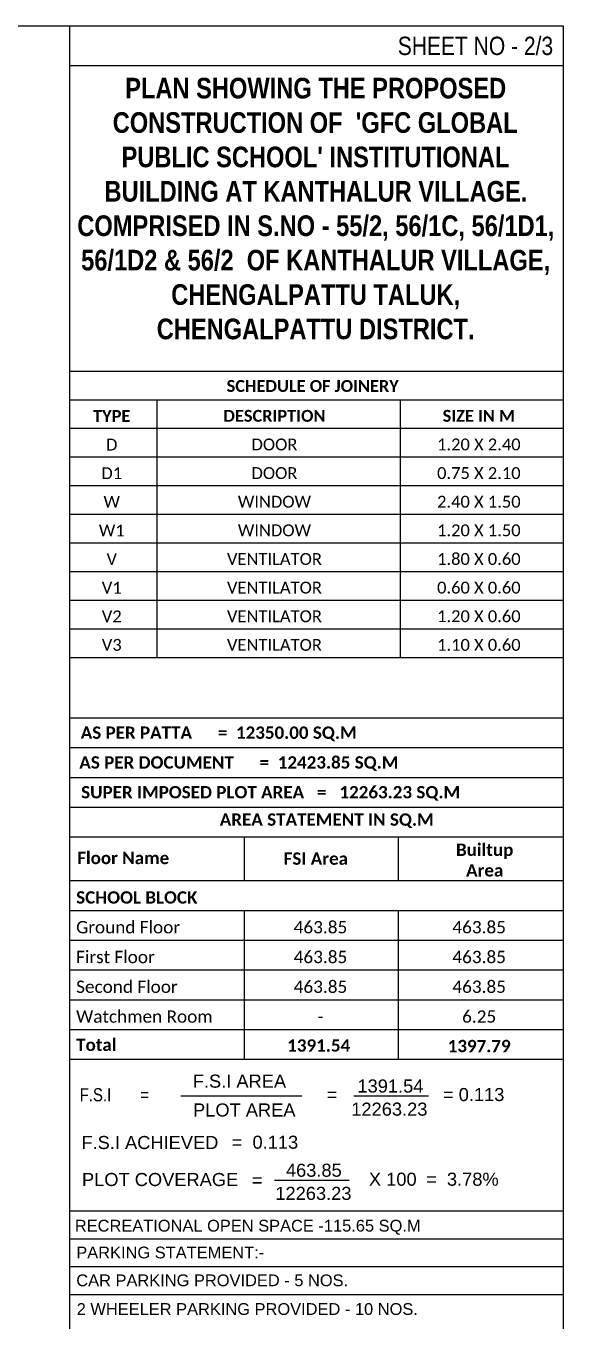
# Model space of a CAD drawing. Header units: metres. Extents: x 2792 to 3145, y -72 to 111.
# Drawn here: x 3057.57 to 3069.28, y -52.54 to -24.3 of the extents above; entities that cross this region are included whole.
import ezdxf
from ezdxf.enums import TextEntityAlignment as Align

# ---------------------------------------------------------------- set-up
doc = ezdxf.new("R2010")
doc.units = ezdxf.units.M
doc.header["$MEASUREMENT"] = 0
doc.layers.add('Text', color=7, linetype='Continuous', lineweight=5)
doc.layers.add('Title-text', color=7, linetype='Continuous')
doc.styles.add('ariel narrow', font='ARIALN.TTF')
doc.styles.add('SKR', font='ARIALN.TTF')
doc.styles.get("Standard").update_dxf_attribs({"font": 'arial.ttf'})

msp = doc.modelspace()

# ---------------------------------------------------------------- linework, layer by layer
for p, q in [((3058.51863, -24.29748), (3058.51863, -71.97156)), ((3058.51863, -25.16294), (3069.27932, -25.16294)), ((3058.51863, -31.82388), (3069.27932, -31.82388)), ((3058.51863, -32.4482), (3069.27932, -32.4482)), ((3060.42575, -32.4482), (3060.42575, -38.06708)), ((3065.73003, -32.4482), (3065.73003, -38.06708)), ((3058.51863, -33.07252), (3069.27932, -33.07252)), ((3058.51863, -33.39869), (3058.51863, -41.73853)), ((3058.51863, -33.69684), (3069.27932, -33.69684)), ((3058.51863, -34.32116), (3069.27932, -34.32116)), ((3058.51863, -34.94548), (3069.27932, -34.94548)), ((3058.51863, -35.5698), (3069.27932, -35.5698)), ((3058.51863, -36.19412), (3069.27932, -36.19412)), ((3058.51863, -36.81844), (3069.27932, -36.81844)), ((3058.51863, -37.44276), (3069.27932, -37.44276)), ((3058.51863, -38.06708), (3069.27932, -38.06708)), ((3058.51863, -39.3866), (3069.27932, -39.3866)), ((3058.51863, -40.03595), (3069.27932, -40.03595)), ((3058.51863, -40.6853), (3069.27932, -40.6853)), ((3058.51863, -41.33465), (3069.27932, -41.33465)), ((3058.51863, -41.984), (3069.27932, -41.984)), ((3062.32604, -41.984), (3062.32604, -42.9362)), ((3065.68165, -41.984), (3065.68165, -42.9362)), ((3058.51863, -42.9362), (3069.27932, -42.9362)), ((3058.51863, -43.58555), (3069.27932, -43.58555)), ((3062.32604, -43.58555), (3062.32604, -44.2349)), ((3065.68165, -43.58555), (3065.68165, -44.2349)), ((3058.51863, -44.2349), (3069.27932, -44.2349)), ((3062.32604, -44.2349), (3062.32604, -46.83229)), ((3065.68165, -44.2349), (3065.68165, -46.83229)), ((3058.51863, -44.88425), (3069.27932, -44.88425)), ((3058.51863, -45.5336), (3069.27932, -45.5336)), ((3058.51863, -46.18294), (3069.27932, -46.18294)), ((3058.51863, -46.83229), (3069.27932, -46.83229)), ((3058.51863, -50.14037), (3069.27932, -50.14037)), ((3058.51863, -50.14037), (3069.27932, -50.14037)), ((3058.51863, -50.14037), (3058.51863, -51.96165)), ((3058.51863, -50.74746), (3069.27932, -50.74746)), ((3058.51863, -51.35456), (3069.27932, -51.35456)), ((3058.51863, -51.96165), (3069.27932, -51.96165))]:
    msp.add_line(p, q)
msp.add_lwpolyline([(2999.48408, -24.29748), (3069.27932, -24.29748), (3069.27932, -71.97156), (2999.48408, -71.97156)], close=True)
at = {"layer": 'Title-text', "linetype": 'Continuous'}
for p, q in [((3060.94737, -47.63121), (3063.58371, -47.63121)), ((3064.71808, -47.63121), (3066.34319, -47.63121)), ((3062.98751, -49.46793), (3064.61262, -49.46793))]:
    msp.add_line(p, q, dxfattribs=at)

# ---------------------------------------------------------------- texts
at = {"color": 2, "style": 'SKR'}
msp.add_text('SHEET NO - 2/3', height=0.4, dxfattribs=at).set_placement((3065.67605, -24.93282))
for s, insert, char_height, width, attachment_point in [('{\\fCalibri|b1|i0|c0|p34;SCHEDULE OF JOINERY}', (3063.82062, -32.28156), 0.2586962, 4.8783474, 8), ('{\\fCalibri|b1|i0|c0;TYPE ', (3059.4402, -32.93283), 0.2586962, 1.3038288, 8), ('{\\fCalibri|b1|i0|c0;DESCRIPTION', (3062.98689, -32.93283), 0.2586962, 2.9530169, 8), ('{\\fCalibri|b1|i0|c0;SIZE IN M', (3067.44291, -32.93283), 0.2586962, 2.2739395, 8), ('{\\fCalibri|b0|i0|c0|p34;D}', (3059.4402, -33.55715), 0.2586962, 1.3038288, 8), ('{\\fCalibri|b0|i0|c0|p34;DOOR}', (3062.98689, -33.55715), 0.2586962, 3.8622075, 8), ('{\\fCalibri|b0|i0|c0|p34;1.20 X 2.40}', (3067.44291, -33.55715), 0.2586962, 2.2739395, 8), ('{\\fCalibri|b0|i0|c0|p34;D1}', (3059.4402, -34.18147), 0.2586962, 1.3038288, 8), ('{\\fCalibri|b0|i0|c0|p34;DOOR}', (3062.98689, -34.18147), 0.2586962, 2.9530169, 8), ('{\\fCalibri|b0|i0|c0|p34;0.75 X 2.10}', (3067.44291, -34.18147), 0.2586962, 2.2739395, 8), ('{\\fCalibri|b0|i0|c0|p34;W}', (3059.4402, -34.80579), 0.2586962, 1.3038288, 8), ('{\\fCalibri|b0|i0|c0;WINDOW', (3062.98689, -34.80579), 0.2586962, 2.9530169, 8), ('{\\fCalibri|b0|i0|c0|p34;2.40 X 1.50}', (3067.44291, -34.80579), 0.2586962, 2.2739395, 8), ('{\\fCalibri|b0|i0|c0|p34;W1}', (3059.4402, -35.43011), 0.2586962, 1.3038288, 8), ('{\\fCalibri|b0|i0|c0;WINDOW', (3062.98689, -35.43011), 0.2586962, 2.9530169, 8), ('{\\fCalibri|b0|i0|c0|p34;1.20 X 1.50}', (3067.44291, -35.43011), 0.2586962, 2.2739395, 8), ('{\\fCalibri|b0|i0|c0|p34;V}', (3059.4402, -36.05443), 0.2586962, 1.3038288, 8), ('{\\fCalibri|b0|i0|c0|p34;VENTILATOR}', (3062.98689, -36.05443), 0.2586962, 2.9530169, 8), ('{\\fCalibri|b0|i0|c0|p34;1.80 X 0.60}', (3067.44291, -36.05443), 0.2586962, 2.2739395, 8), ('{\\fCalibri|b0|i0|c0|p34;V1}', (3059.4402, -36.67875), 0.2586962, 1.3038288, 8), ('{\\fCalibri|b0|i0|c0|p34;VENTILATOR}', (3062.98689, -36.67875), 0.2586962, 2.9530169, 8), ('{\\fCalibri|b0|i0|c0|p34;0.60 X 0.60}', (3067.44291, -36.67875), 0.2586962, 2.2739395, 8), ('{\\fCalibri|b0|i0|c0|p34;V2}', (3059.4402, -37.30307), 0.2586962, 1.3038288, 8), ('{\\fCalibri|b0|i0|c0|p34;VENTILATOR}', (3062.98689, -37.30307), 0.2586962, 2.9530169, 8), ('{\\fCalibri|b0|i0|c0|p34;1.20 X 0.60}', (3067.44291, -37.30307), 0.2586962, 2.2739395, 8), ('{\\fCalibri|b0|i0|c0|p34;V3}', (3059.4402, -37.92739), 0.2586962, 1.3038288, 8), ('{\\fCalibri|b0|i0|c0|p34;VENTILATOR}', (3062.98689, -37.92739), 0.2586962, 2.9530169, 8), ('{\\fCalibri|b0|i0|c0|p34;1.10 X 0.60}', (3067.44291, -37.92739), 0.2586962, 2.2739395, 8), ('\\pt10.49361;{\\fCalibri|b1|i0|c0|p34;AS PER PATTA      =  12350.00 SQ.M}', (3061.77124, -39.89597), 0.2690669, 17.4234249, 8), ('{\\fCalibri|b1|i0|c0|p34;AS PER DOCUMENT      =  12423.85 SQ.M}', (3062.2115, -40.54532), 0.2690669, 17.4234249, 8), ('{\\fCalibri|b1|i0|c0|p34;SUPER IMPOSED PLOT AREA   =   12263.23 SQ.M}', (3062.90375, -41.19467), 0.2690669, 17.4234249, 8), ('{\\fCalibri|b1|i0|c0|p34;AREA STATEMENT IN SQ.M}', (3064.12667, -41.79153), 0.2690669, 17.4234249, 8), ('{\\fCalibri|b1|i0|c0|p34;Floor Name}', (3059.69032, -42.44321), 0.2690669, 3.0713983, 5), ('{\\fCalibri|b1|i0|c0;FSI Area', (3063.889, -42.45739), 0.2690669, 1.7596973, 5), ('{\\fCalibri|b1|i0|c0;Builtup Area', (3067.57007, -42.84958), 0.2690669, 1.7596973, 8), ('{\\fCalibri|b1|i0|c0|p34;\\C1;SCHOOL BLOCK}', (3058.66393, -43.44026), 0.2690669, 3.6094062, 7), ('{\\fCalibri|b0|i0|c0|p34;Ground Floor}', (3058.66393, -44.0896), 0.2690669, 3.0713983, 7), ('{\\fCalibri|b0|i0|c0|p34;463.85}', (3063.98997, -44.0896), 0.2690669, 1.7596973, 8), ('{\\fCalibri|b0|i0|c0|p34;463.85}', (3067.4496, -44.0896), 0.2690669, 1.7596973, 8), ('{\\fCalibri|b0|i0|c0|p34;First Floor}', (3058.66393, -44.73895), 0.2690669, 3.0713983, 7), ('{\\fCalibri|b0|i0|c0|p34;463.85}', (3063.98997, -44.73895), 0.2690669, 1.7596973, 8), ('{\\fCalibri|b0|i0|c0|p34;463.85}', (3067.4496, -44.73895), 0.2690669, 1.7596973, 8), ('{\\fCalibri|b0|i0|c0|p34;Second Floor}', (3058.66393, -45.3883), 0.2690669, 3.0713983, 7), ('{\\fCalibri|b0|i0|c0|p34;463.85}', (3063.98997, -45.3883), 0.2690669, 1.7596973, 8), ('{\\fCalibri|b0|i0|c0|p34;463.85}', (3067.4496, -45.3883), 0.2690669, 1.7596973, 8), ('{\\fCalibri|b0|i0|c0|p34;Watchmen Room}', (3058.66393, -46.03765), 0.2690669, 3.0713983, 7), ('{\\fCalibri|b0|i0|c0|p34;6.25}', (3067.4496, -46.03765), 0.2690669, 1.7596973, 8), ('{\\fCalibri|b0|i0|c0|p34;-}', (3063.98997, -46.03765), 0.2690669, 1.7596973, 8), ('{\\fCalibri|b1|i0|c0|p34;Total}', (3058.66393, -46.65332), 0.2690669, 3.0713983, 7), ('{\\fCalibri|b1|i0|c0|p34;\\C1;1391.54}', (3063.95152, -46.53237), 0.2690669, 1.7596973, 5), ('{\\fCalibri|b1|i0|c0|p34;\\C1;1397.79}', (3067.4496, -46.6807), 0.2690669, 1.7596973, 8)]:
    msp.add_mtext(s, dxfattribs=dict(insert=insert, char_height=char_height, width=width, attachment_point=attachment_point))
at = {"layer": 'Text', "ltscale": 3, "insert": (3058.64609, -25.4295), "char_height": 0.45, "width": 10.4187878, "attachment_point": 1, "rotation": 0.000754, "style": 'ariel narrow'}
msp.add_mtext("{\\fArial Narrow|b1|i0|c0|p34;\\W7.59218; \\W1;PLAN SHOWING THE PROPOSED \\P{\\W5.688538; }CONSTRUCTION OF  'GFC GLOBAL \\P{\\W7.033292; }PUBLIC SCHOOL' INSTITUTIONAL   \\P{\\W4.438003; }BUILDING AT KANTHALUR VILLAGE. \\P{\\W0.281686; }COMPRISED IN S.NO - 55/2, 56/1C, 56/1D1, \\P{\\W0.885541; }56/1D2 & 56/2  OF KANTHALUR VILLAGE, \\P\\W7.29395;  \\W1;CHENGALPATTU TALUK,\\P\\W6.19116;  \\W1;CHENGALPATTU DISTRICT.}", dxfattribs=at)
at = {"layer": 'Title-text', "linetype": 'Continuous'}
for s, height, p in [('F.S.I AREA', 0.284985, (3061.20632, -47.1668)), ('PLOT AREA', 0.284985, (3061.21185, -47.79494)), (' F.S.I ACHIEVED', 0.2849851, (3058.66834, -48.50473)), ('PLOT COVERAGE', 0.2849851, (3058.79116, -49.31154)), ('RECREATIONAL OPEN SPACE -115.65 SQ.M', 0.2562069, (3058.63546, -50.33297)), ('PARKING STATEMENT:-', 0.2562069, (3058.66743, -50.9174)), ('CAR PARKING PROVIDED - 5 NOS.', 0.2562069, (3058.66743, -51.52449)), ('2 WHEELER PARKING PROVIDED - 10 NOS.', 0.2562069, (3058.67616, -52.15026))]:
    msp.add_text(s, height=height, dxfattribs=at).set_placement(p, align=Align.TOP_LEFT)
for s, p in [('1391.54', (3064.79595, -47.41492)), ('= ', (3064.1251, -47.60092)), ('= 0.113', (3066.66038, -47.6013)), ('12263.23', (3064.66189, -47.91975)), ('=  0.113', (3062.05506, -48.64058)), ('463.85', (3063.2367, -49.25164)), ('= ', (3062.49313, -49.46862)), ('X 100', (3065.04641, -49.44739)), ('=  3.78%%%', (3066.29328, -49.44739)), ('12263.23', (3063.00599, -49.75647))]:
    msp.add_text(s, height=0.284985, dxfattribs=at).set_placement(p, align=Align.MIDDLE_LEFT)
at = {"layer": 'Title-text', "ltscale": 3, "insert": (3058.74017, -47.46264), "char_height": 0.2849851, "width": 1.7296955, "attachment_point": 1, "style": 'SKR'}
msp.add_mtext('F.S.I       =', dxfattribs=at)

doc.saveas('drawing.dxf')
